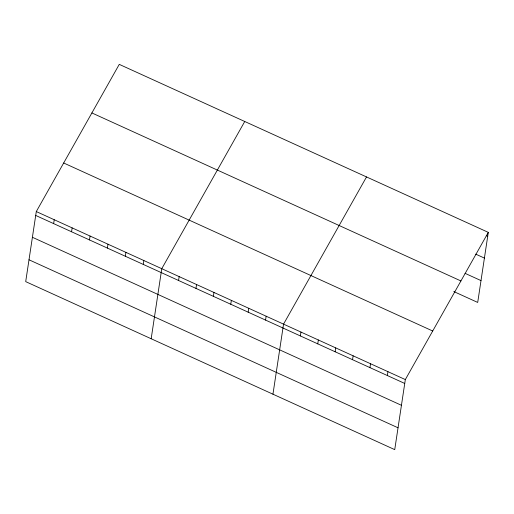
<?xml version="1.0" encoding="UTF-8"?>
<svg xmlns="http://www.w3.org/2000/svg" width="514" height="514" viewBox="0 0 514 514"><rect width="100%" height="100%" fill="white"/><g stroke="black" fill="none" stroke-linecap="round" stroke-linejoin="round"><path stroke-width="0.77" d="M36.295 211.562L25.7 281.627L394.733 449.634L405.328 379.576L488.3 232.373L119.267 64.366L36.295 211.562L405.328 379.576M53.636 223.609L54.221 219.729M71.555 231.769L72.146 227.888M89.481 239.929L90.072 236.048M107.407 248.089L107.991 244.208M125.332 256.248L125.917 252.368M143.258 264.414L143.843 260.527M151.174 338.752L161.769 268.687L244.741 121.49M178.576 280.49L179.161 276.609M195.975 288.412L196.56 284.531M213.374 296.334L213.959 292.447M230.767 304.256L231.358 300.369M248.166 312.171L248.75 308.291M265.565 320.093L266.149 316.213M272.953 394.193L283.548 324.128L366.521 176.932M300.356 335.938L300.947 332.05M317.755 343.853L318.339 339.972M335.154 351.775L335.738 347.894M352.546 359.697L353.137 355.81M369.945 367.619L370.536 363.732M387.344 375.535L387.929 371.654M488.3 232.373L477.705 302.438L453.785 291.547M486.263 235.598L487.715 236.254M475.713 254.134L484.413 258.092M465.061 273.339L481.008 280.599M91.884 112.939L460.917 280.952M63.678 162.989L432.711 330.997M35.71 215.45L404.743 383.457M32.408 237.288L401.44 405.295M29.002 259.788L398.035 427.796"/></g></svg>
